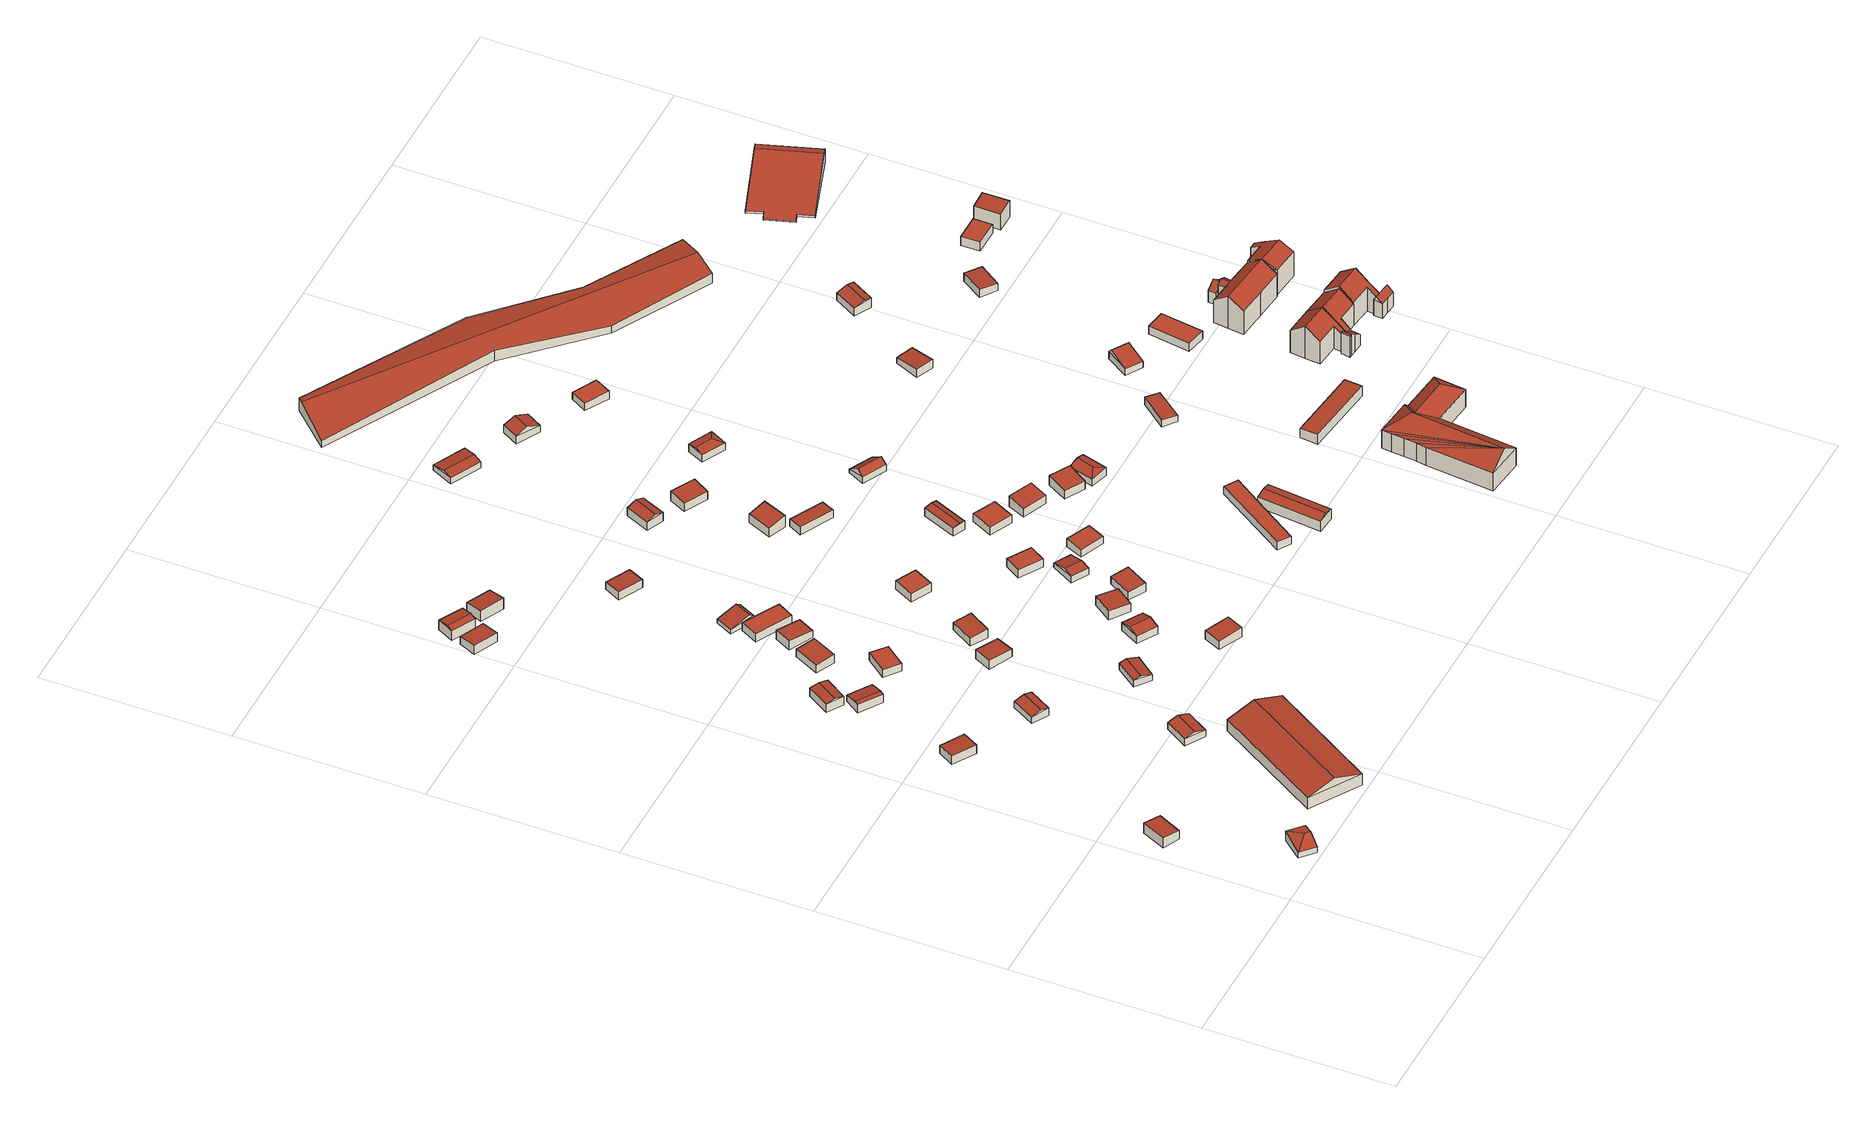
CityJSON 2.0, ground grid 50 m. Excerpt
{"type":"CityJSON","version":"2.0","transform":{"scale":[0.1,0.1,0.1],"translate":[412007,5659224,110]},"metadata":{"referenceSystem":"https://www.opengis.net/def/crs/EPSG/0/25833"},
"CityObjects":{
"building1":{"type":"Building","attributes":{"Dachtyp_tdc":"tdcPolyFlatRoof","Gemeindeschluessel":14612000,"Dachneigung":7.23,"QualitaetDacherkennung":83,"Geometrietyp2DReferenz":"3000","measuredHeight":3.2,"function":"31001_9998","roofType":"2100"},"geometry":[{"type":"Solid","lod":"2","boundaries":[[[[0,1,2,3]],[[1,4,5,2]],[[4,6,7,5]],[[6,0,3,7]],[[6,4,1,0]],[[3,2,5,7]]]],"semantics":{"surfaces":[{"type":"WallSurface"},{"type":"RoofSurface"},{"type":"GroundSurface"}],"values":[[0,0,0,0,1,2]]}}]},
"building2":{"type":"Building","attributes":{"Dachtyp_tdc":"tdcHipAndGableRoof","Gemeindeschluessel":14612000,"Dachneigung":25.15,"QualitaetDacherkennung":28,"Geometrietyp2DReferenz":"3000","measuredHeight":3.49,"function":"31001_9998","roofType":"5000"},"geometry":[{"type":"Solid","lod":"2","boundaries":[[[[8,9,10]],[[11,12,13]],[[9,11,13,10]],[[12,8,10,13]],[[14,15,16,17]],[[11,9,15,14]],[[9,8,16,15]],[[8,12,17,16]],[[12,11,14,17]]]],"semantics":{"surfaces":[{"type":"RoofSurface"},{"type":"WallSurface"},{"type":"GroundSurface"}],"values":[[0,1,0,0,2,1,1,1,1]]}}]},
"building3":{"type":"Building","attributes":{"Dachtyp_tdc":"tdcPolyFlatRoof","Gemeindeschluessel":14612000,"Dachneigung":3.93,"QualitaetDacherkennung":82,"Geometrietyp2DReferenz":"3000","measuredHeight":2.64,"function":"31001_9998","roofType":"2100"},"geometry":[{"type":"Solid","lod":"2","boundaries":[[[[18,19,20,21]],[[19,22,23,20]],[[22,24,25,23]],[[24,18,21,25]],[[24,22,19,18]],[[21,20,23,25]]]],"semantics":{"surfaces":[{"type":"WallSurface"},{"type":"RoofSurface"},{"type":"GroundSurface"}],"values":[[0,0,0,0,1,2]]}}]},
"building4":{"type":"Building","attributes":{"Dachtyp_tdc":"tdcGableRoof","Gemeindeschluessel":14612000,"Dachneigung":17.9,"QualitaetDacherkennung":93,"Geometrietyp2DReferenz":"3000","measuredHeight":6,"function":"31001_9998","roofType":"3100"},"geometry":[{"type":"Solid","lod":"2","boundaries":[[[[26,27,28,29]],[[27,30,31,28]],[[30,32,33,31]],[[32,26,29,33]],[[30,27,34]],[[26,32,35]],[[27,26,35,34]],[[32,30,34,35]],[[29,28,31,33]]]],"semantics":{"surfaces":[{"type":"WallSurface"},{"type":"RoofSurface"},{"type":"GroundSurface"}],"values":[[0,0,0,0,0,0,1,1,2]]}}]},
"building5":{"type":"Building","attributes":{"Dachtyp_tdc":"tdcGableRoof","Gemeindeschluessel":14612000,"Dachneigung":11.96,"QualitaetDacherkennung":76,"Geometrietyp2DReferenz":"3000","measuredHeight":3.13,"function":"31001_9998","roofType":"3100"},"geometry":[{"type":"Solid","lod":"2","boundaries":[[[[36,37,38,39]],[[37,40,41,38]],[[40,42,43,41]],[[42,36,39,43]],[[40,37,44]],[[36,42,45]],[[37,36,45,44]],[[42,40,44,45]],[[39,38,41,43]]]],"semantics":{"surfaces":[{"type":"WallSurface"},{"type":"RoofSurface"},{"type":"GroundSurface"}],"values":[[0,0,0,0,0,0,1,1,2]]}}]},
"building6":{"type":"Building","attributes":{"Dachtyp_tdc":"tdcGableRoof","Gemeindeschluessel":14612000,"Dachneigung":16.18,"QualitaetDacherkennung":82,"Geometrietyp2DReferenz":"3000","measuredHeight":2.92,"function":"31001_9998","roofType":"3100"},"geometry":[{"type":"Solid","lod":"2","boundaries":[[[[46,47,48,49]],[[47,50,51,48]],[[50,52,53,51]],[[52,46,49,53]],[[50,47,54]],[[46,52,55]],[[47,46,55,54]],[[52,50,54,55]],[[49,48,51,53]]]],"semantics":{"surfaces":[{"type":"WallSurface"},{"type":"RoofSurface"},{"type":"GroundSurface"}],"values":[[0,0,0,0,0,0,1,1,2]]}}]},
"building7":{"type":"Building","attributes":{"Dachtyp_tdc":"tdcGableRoof","Gemeindeschluessel":14612000,"Dachneigung":13.73,"QualitaetDacherkennung":76,"Geometrietyp2DReferenz":"3000","measuredHeight":2.86,"function":"31001_9998","roofType":"3100"},"geometry":[{"type":"Solid","lod":"2","boundaries":[[[[56,57,58,59]],[[57,60,61,58]],[[60,62,63,61]],[[62,56,59,63]],[[60,57,64]],[[56,62,65]],[[57,56,65,64]],[[62,60,64,65]],[[59,58,61,63]]]],"semantics":{"surfaces":[{"type":"WallSurface"},{"type":"RoofSurface"},{"type":"GroundSurface"}],"values":[[0,0,0,0,0,0,1,1,2]]}}]},
"building8":{"type":"Building","attributes":{"Dachtyp_tdc":"tdcGableRoof","Gemeindeschluessel":14612000,"Dachneigung":17.54,"QualitaetDacherkennung":89,"Geometrietyp2DReferenz":"3000","measuredHeight":2.84,"function":"31001_9998","roofType":"3100"},"geometry":[{"type":"Solid","lod":"2","boundaries":[[[[66,67,68,69]],[[67,70,71,68]],[[70,72,73,71]],[[72,66,69,73]],[[70,67,74]],[[66,72,75]],[[67,66,75,74]],[[72,70,74,75]],[[69,68,71,73]]]],"semantics":{"surfaces":[{"type":"WallSurface"},{"type":"RoofSurface"},{"type":"GroundSurface"}],"values":[[0,0,0,0,0,0,1,1,2]]}}]},
"building9":{"type":"Building","attributes":{"Dachtyp_tdc":"tdcPolyFlatRoof","Gemeindeschluessel":14612000,"Dachneigung":5.43,"QualitaetDacherkennung":85,"Geometrietyp2DReferenz":"3000","measuredHeight":2.8,"function":"31001_9998","roofType":"2100"},"geometry":[{"type":"Solid","lod":"2","boundaries":[[[[76,77,78,79]],[[77,80,81,78]],[[80,82,83,81]],[[82,76,79,83]],[[82,80,77,76]],[[79,78,81,83]]]],"semantics":{"surfaces":[{"type":"WallSurface"},{"type":"RoofSurface"},{"type":"GroundSurface"}],"values":[[0,0,0,0,1,2]]}}]},
"building10":{"type":"Building","attributes":{"Dachtyp_tdc":"tdcGableRoof","Gemeindeschluessel":14612000,"Dachneigung":10.77,"QualitaetDacherkennung":75,"Geometrietyp2DReferenz":"3000","measuredHeight":3.55,"function":"31001_9998","roofType":"3100"},"geometry":[{"type":"Solid","lod":"2","boundaries":[[[[84,85,86,87]],[[85,88,89,86]],[[88,90,91,89]],[[90,84,87,91]],[[88,85,92]],[[84,90,93]],[[85,84,93,92]],[[90,88,92,93]],[[87,86,89,91]]]],"semantics":{"surfaces":[{"type":"WallSurface"},{"type":"RoofSurface"},{"type":"GroundSurface"}],"values":[[0,0,0,0,0,0,1,1,2]]}}]},
"building11":{"type":"Building","attributes":{"Dachtyp_tdc":"tdcPolyFlatRoof","Gemeindeschluessel":14612000,"Dachneigung":3.33,"QualitaetDacherkennung":82,"Geometrietyp2DReferenz":"3000","measuredHeight":2.67,"function":"31001_9998","roofType":"2100"},"geometry":[{"type":"Solid","lod":"2","boundaries":[[[[94,95,96,97]],[[95,98,99,96]],[[98,100,101,99]],[[100,94,97,101]],[[100,98,95,94]],[[97,96,99,101]]]],"semantics":{"surfaces":[{"type":"WallSurface"},{"type":"RoofSurface"},{"type":"GroundSurface"}],"values":[[0,0,0,0,1,2]]}}]},
"building12":{"type":"Building","attributes":{"Dachtyp_tdc":"tdcPolyFlatRoof","Gemeindeschluessel":14612000,"Dachneigung":0,"QualitaetDacherkennung":79,"Geometrietyp2DReferenz":"3000","measuredHeight":2.33,"function":"31001_9998","roofType":"1000"},"geometry":[{"type":"Solid","lod":"2","boundaries":[[[[102,103,104,105]],[[103,106,107,104]],[[106,108,109,107]],[[108,102,105,109]],[[108,106,103,102]],[[105,104,107,109]]]],"semantics":{"surfaces":[{"type":"WallSurface"},{"type":"RoofSurface"},{"type":"GroundSurface"}],"values":[[0,0,0,0,1,2]]}}]},
"building13":{"type":"Building","attributes":{"Dachtyp_tdc":"tdcGableRoof","Gemeindeschluessel":14612000,"Dachneigung":15.43,"QualitaetDacherkennung":74,"Geometrietyp2DReferenz":"3000","measuredHeight":2.57,"function":"31001_9998","roofType":"3100"},"geometry":[{"type":"Solid","lod":"2","boundaries":[[[[110,111,112,113]],[[111,114,115,112]],[[114,116,117,115]],[[116,110,113,117]],[[114,111,118]],[[110,116,119]],[[111,110,119,118]],[[116,114,118,119]],[[113,112,115,117]]]],"semantics":{"surfaces":[{"type":"WallSurface"},{"type":"RoofSurface"},{"type":"GroundSurface"}],"values":[[0,0,0,0,0,0,1,1,2]]}}]},
"building14":{"type":"Building","attributes":{"Dachtyp_tdc":"tdcPolyFlatRoof","Gemeindeschluessel":14612000,"Dachneigung":4.55,"QualitaetDacherkennung":78,"Geometrietyp2DReferenz":"3000","measuredHeight":2.78,"function":"31001_9998","roofType":"2100"},"geometry":[{"type":"Solid","lod":"2","boundaries":[[[[120,121,122,123]],[[121,124,125,122]],[[124,126,127,125]],[[126,120,123,127]],[[126,124,121,120]],[[123,122,125,127]]]],"semantics":{"surfaces":[{"type":"WallSurface"},{"type":"RoofSurface"},{"type":"GroundSurface"}],"values":[[0,0,0,0,1,2]]}}]},
"building15":{"type":"Building","attributes":{"Dachtyp_tdc":"tdcPolyFlatRoof","Gemeindeschluessel":14612000,"Dachneigung":3.63,"QualitaetDacherkennung":84,"Geometrietyp2DReferenz":"3000","measuredHeight":2.68,"function":"31001_9998","roofType":"2100"},"geometry":[{"type":"Solid","lod":"2","boundaries":[[[[128,129,130,131]],[[129,132,133,130]],[[132,134,135,133]],[[134,128,131,135]],[[134,132,129,128]],[[131,130,133,135]]]],"semantics":{"surfaces":[{"type":"WallSurface"},{"type":"RoofSurface"},{"type":"GroundSurface"}],"values":[[0,0,0,0,1,2]]}}]},
"building16":{"type":"Building","attributes":{"Dachtyp_tdc":"tdcPolyFlatRoof","Gemeindeschluessel":14612000,"Dachneigung":9.7,"QualitaetDacherkennung":61,"Geometrietyp2DReferenz":"3000","measuredHeight":3.42,"function":"31001_9998","roofType":"2100"},"geometry":[{"type":"Solid","lod":"2","boundaries":[[[[136,137,138,139]],[[137,140,141,138]],[[140,142,143,141]],[[142,136,139,143]],[[142,140,137,136]],[[139,138,141,143]]]],"semantics":{"surfaces":[{"type":"WallSurface"},{"type":"RoofSurface"},{"type":"GroundSurface"}],"values":[[0,0,0,0,1,2]]}}]},
"building17":{"type":"Building","attributes":{"Dachtyp_tdc":"tdcPolyFlatRoof","Gemeindeschluessel":14612000,"Dachneigung":0,"QualitaetDacherkennung":47,"Geometrietyp2DReferenz":"3000","measuredHeight":2.5,"function":"31001_9998","roofType":"1000"},"geometry":[{"type":"Solid","lod":"2","boundaries":[[[[144,145,146,147]],[[145,148,149,146]],[[148,150,151,149]],[[150,144,147,151]],[[150,148,145,144]],[[147,146,149,151]]]],"semantics":{"surfaces":[{"type":"WallSurface"},{"type":"RoofSurface"},{"type":"GroundSurface"}],"values":[[0,0,0,0,1,2]]}}]},
"building18":{"type":"Building","attributes":{"Dachtyp_tdc":"tdcGableRoof","Gemeindeschluessel":14612000,"Dachneigung":13.18,"QualitaetDacherkennung":60,"Geometrietyp2DReferenz":"3000","measuredHeight":2.58,"function":"31001_9998","roofType":"3100"},"geometry":[{"type":"Solid","lod":"2","boundaries":[[[[152,153,154,155]],[[153,156,157,154]],[[156,158,159,157]],[[158,152,155,159]],[[156,153,160]],[[152,158,161]],[[153,152,161,160]],[[158,156,160,161]],[[155,154,157,159]]]],"semantics":{"surfaces":[{"type":"WallSurface"},{"type":"RoofSurface"},{"type":"GroundSurface"}],"values":[[0,0,0,0,0,0,1,1,2]]}}]},
"building19":{"type":"Building","attributes":{"Dachtyp_tdc":"tdcPolyFlatRoof","Gemeindeschluessel":14612000,"Dachneigung":5.09,"QualitaetDacherkennung":68,"Geometrietyp2DReferenz":"3000","measuredHeight":2.72,"function":"31001_9998","roofType":"2100"},"geometry":[{"type":"Solid","lod":"2","boundaries":[[[[162,163,164,165]],[[163,166,167,164]],[[166,168,169,167]],[[168,162,165,169]],[[168,166,163,162]],[[165,164,167,169]]]],"semantics":{"surfaces":[{"type":"WallSurface"},{"type":"RoofSurface"},{"type":"GroundSurface"}],"values":[[0,0,0,0,1,2]]}}]},
"building20":{"type":"Building","attributes":{"Dachtyp_tdc":"tdcPolyFlatRoof","Gemeindeschluessel":14612000,"Dachneigung":3.92,"QualitaetDacherkennung":76,"Geometrietyp2DReferenz":"3000","measuredHeight":2.45,"function":"31001_9998","roofType":"2100"},"geometry":[{"type":"Solid","lod":"2","boundaries":[[[[170,171,172,173]],[[171,174,175,172]],[[174,176,177,175]],[[176,170,173,177]],[[176,174,171,170]],[[173,172,175,177]]]],"semantics":{"surfaces":[{"type":"WallSurface"},{"type":"RoofSurface"},{"type":"GroundSurface"}],"values":[[0,0,0,0,1,2]]}}]},
"building21":{"type":"Building","attributes":{"Dachtyp_tdc":"tdcGableRoof","Gemeindeschluessel":14612000,"Dachneigung":16.23,"QualitaetDacherkennung":89,"Geometrietyp2DReferenz":"3000","measuredHeight":3.23,"function":"31001_9998","roofType":"3100"},"geometry":[{"type":"Solid","lod":"2","boundaries":[[[[178,179,180,181]],[[179,182,183,180]],[[182,184,185,183]],[[184,178,181,185]],[[182,179,186]],[[178,184,187]],[[179,178,187,186]],[[184,182,186,187]],[[181,180,183,185]]]],"semantics":{"surfaces":[{"type":"WallSurface"},{"type":"RoofSurface"},{"type":"GroundSurface"}],"values":[[0,0,0,0,0,0,1,1,2]]}}]},
"building22":{"type":"Building","attributes":{"Dachtyp_tdc":"tdcPolyFlatRoof","Gemeindeschluessel":14612000,"Dachneigung":3.4,"QualitaetDacherkennung":59,"Geometrietyp2DReferenz":"3000","measuredHeight":3.06,"function":"31001_9998","roofType":"2100"},"geometry":[{"type":"Solid","lod":"2","boundaries":[[[[188,189,190,191]],[[189,192,193,190]],[[192,194,195,193]],[[194,188,191,195]],[[194,192,189,188]],[[191,190,193,195]]]],"semantics":{"surfaces":[{"type":"WallSurface"},{"type":"RoofSurface"},{"type":"GroundSurface"}],"values":[[0,0,0,0,1,2]]}}]},
"building23":{"type":"Building","attributes":{"Dachtyp_tdc":"tdcPolyFlatRoof","Gemeindeschluessel":14612000,"Dachneigung":0,"QualitaetDacherkennung":79,"Geometrietyp2DReferenz":"3000","measuredHeight":2.59,"function":"31001_9998","roofType":"1000"},"geometry":[{"type":"Solid","lod":"2","boundaries":[[[[196,197,198,199]],[[197,200,201,198]],[[200,202,203,201]],[[202,196,199,203]],[[202,200,197,196]],[[199,198,201,203]]]],"semantics":{"surfaces":[{"type":"WallSurface"},{"type":"RoofSurface"},{"type":"GroundSurface"}],"values":[[0,0,0,0,1,2]]}}]},
"building24":{"type":"Building","attributes":{"Dachtyp_tdc":"tdcPolyFlatRoof","Gemeindeschluessel":14612000,"Dachneigung":3.17,"QualitaetDacherkennung":82,"Geometrietyp2DReferenz":"3000","measuredHeight":2.76,"function":"31001_9998","roofType":"2100"},"geometry":[{"type":"Solid","lod":"2","boundaries":[[[[204,205,206,207]],[[205,208,209,206]],[[208,210,211,209]],[[210,204,207,211]],[[210,208,205,204]],[[207,206,209,211]]]],"semantics":{"surfaces":[{"type":"WallSurface"},{"type":"RoofSurface"},{"type":"GroundSurface"}],"values":[[0,0,0,0,1,2]]}}]},
"building25":{"type":"Building","attributes":{"Dachtyp_tdc":"tdcPolyFlatRoof","Gemeindeschluessel":14612000,"Dachneigung":3.54,"QualitaetDacherkennung":63,"Geometrietyp2DReferenz":"3000","measuredHeight":2.62,"function":"31001_9998","roofType":"2100"},"geometry":[{"type":"Solid","lod":"2","boundaries":[[[[212,213,214,215]],[[213,216,217,214]],[[216,218,219,217]],[[218,212,215,219]],[[218,216,213,212]],[[215,214,217,219]]]],"semantics":{"surfaces":[{"type":"WallSurface"},{"type":"RoofSurface"},{"type":"GroundSurface"}],"values":[[0,0,0,0,1,2]]}}]},
"building26":{"type":"Building","attributes":{"Dachtyp_tdc":"tdcPolyFlatRoof","Gemeindeschluessel":14612000,"Dachneigung":0,"QualitaetDacherkennung":80,"Geometrietyp2DReferenz":"3000","measuredHeight":2.45,"function":"31001_9998","roofType":"1000"},"geometry":[{"type":"Solid","lod":"2","boundaries":[[[[220,221,222,223]],[[221,224,225,222]],[[224,226,227,225]],[[226,220,223,227]],[[226,224,221,220]],[[223,222,225,227]]]],"semantics":{"surfaces":[{"type":"WallSurface"},{"type":"RoofSurface"},{"type":"GroundSurface"}],"values":[[0,0,0,0,1,2]]}}]},
"building27":{"type":"Building","attributes":{"Dachtyp_tdc":"tdcGableRoof","Gemeindeschluessel":14612000,"Dachneigung":16.02,"QualitaetDacherkennung":78,"Geometrietyp2DReferenz":"3000","measuredHeight":2.54,"function":"31001_9998","roofType":"3100"},"geometry":[{"type":"Solid","lod":"2","boundaries":[[[[228,229,230,231]],[[229,232,233,230]],[[232,234,235,233]],[[234,228,231,235]],[[232,229,236]],[[228,234,237]],[[229,228,237,236]],[[234,232,236,237]],[[231,230,233,235]]]],"semantics":{"surfaces":[{"type":"WallSurface"},{"type":"RoofSurface"},{"type":"GroundSurface"}],"values":[[0,0,0,0,0,0,1,1,2]]}}]},
"building28":{"type":"Building","attributes":{"Dachtyp_tdc":"tdcGableRoof","Gemeindeschluessel":14612000,"Dachneigung":21.07,"QualitaetDacherkennung":88,"Geometrietyp2DReferenz":"3000","measuredHeight":3.56,"function":"31001_9998","roofType":"3100"},"geometry":[{"type":"Solid","lod":"2","boundaries":[[[[238,239,240,241]],[[239,242,243,240]],[[242,244,245,243]],[[244,238,241,245]],[[242,239,246]],[[238,244,247]],[[239,238,247,246]],[[244,242,246,247]],[[241,240,243,245]]]],"semantics":{"surfaces":[{"type":"WallSurface"},{"type":"RoofSurface"},{"type":"GroundSurface"}],"values":[[0,0,0,0,0,0,1,1,2]]}}]},
"building29":{"type":"Building","attributes":{"Dachtyp_tdc":"tdcPolyFlatRoof","Gemeindeschluessel":14612000,"Dachneigung":11.82,"QualitaetDacherkennung":79,"Geometrietyp2DReferenz":"3000","measuredHeight":3.62,"function":"31001_9998","roofType":"2100"},"geometry":[{"type":"Solid","lod":"2","boundaries":[[[[248,249,250,251]],[[249,252,253,250]],[[252,254,255,253]],[[254,248,251,255]],[[254,252,249,248]],[[251,250,253,255]]]],"semantics":{"surfaces":[{"type":"WallSurface"},{"type":"RoofSurface"},{"type":"GroundSurface"}],"values":[[0,0,0,0,1,2]]}}]},
"building30":{"type":"Building","attributes":{"Dachtyp_tdc":"tdcPolyFlatRoof","Gemeindeschluessel":14612000,"Dachneigung":3,"QualitaetDacherkennung":80,"Geometrietyp2DReferenz":"3000","measuredHeight":2.44,"function":"31001_9998","roofType":"2100"},"geometry":[{"type":"Solid","lod":"2","boundaries":[[[[256,257,258,259]],[[257,260,261,258]],[[260,262,263,261]],[[262,256,259,263]],[[262,260,257,256]],[[259,258,261,263]]]],"semantics":{"surfaces":[{"type":"WallSurface"},{"type":"RoofSurface"},{"type":"GroundSurface"}],"values":[[0,0,0,0,1,2]]}}]},
"building31":{"type":"Building","attributes":{"Dachtyp_tdc":"tdcPolyFlatRoof","Gemeindeschluessel":14612000,"Dachneigung":3.14,"QualitaetDacherkennung":70,"Geometrietyp2DReferenz":"3000","measuredHeight":2.43,"function":"31001_9998","roofType":"2100"},"geometry":[{"type":"Solid","lod":"2","boundaries":[[[[264,265,266,267]],[[265,268,269,266]],[[268,270,271,269]],[[270,264,267,271]],[[270,268,265,264]],[[267,266,269,271]]]],"semantics":{"surfaces":[{"type":"WallSurface"},{"type":"RoofSurface"},{"type":"GroundSurface"}],"values":[[0,0,0,0,1,2]]}}]},
"building32":{"type":"Building","attributes":{"Dachtyp_tdc":"tdcPolyFlatRoof","Gemeindeschluessel":14612000,"Dachneigung":4.98,"QualitaetDacherkennung":88,"Geometrietyp2DReferenz":"3000","measuredHeight":2.9,"function":"31001_9998","roofType":"2100"},"geometry":[{"type":"Solid","lod":"2","boundaries":[[[[272,273,274,275]],[[273,276,277,274]],[[276,278,279,277]],[[278,272,275,279]],[[278,276,273,272]],[[275,274,277,279]]]],"semantics":{"surfaces":[{"type":"WallSurface"},{"type":"RoofSurface"},{"type":"GroundSurface"}],"values":[[0,0,0,0,1,2]]}}]},
"building33":{"type":"Building","attributes":{"Dachtyp_tdc":"tdcGableRoof","Gemeindeschluessel":14612000,"Dachneigung":13.84,"QualitaetDacherkennung":81,"Geometrietyp2DReferenz":"3000","measuredHeight":2.9,"function":"31001_9998","roofType":"3100"},"geometry":[{"type":"Solid","lod":"2","boundaries":[[[[280,281,282,283]],[[281,284,285,282]],[[284,286,287,285]],[[286,280,283,287]],[[284,281,288]],[[280,286,289]],[[281,280,289,288]],[[286,284,288,289]],[[283,282,285,287]]]],"semantics":{"surfaces":[{"type":"WallSurface"},{"type":"RoofSurface"},{"type":"GroundSurface"}],"values":[[0,0,0,0,0,0,1,1,2]]}}]},
"building34":{"type":"Building","attributes":{"Dachtyp_tdc":"tdcPolyFlatRoof","Gemeindeschluessel":14612000,"Dachneigung":0,"QualitaetDacherkennung":81,"Geometrietyp2DReferenz":"3000","measuredHeight":2.48,"function":"31001_9998","roofType":"1000"},"geometry":[{"type":"Solid","lod":"2","boundaries":[[[[290,291,292,293]],[[291,294,295,292]],[[294,296,297,295]],[[296,290,293,297]],[[296,294,291,290]],[[293,292,295,297]]]],"semantics":{"surfaces":[{"type":"WallSurface"},{"type":"RoofSurface"},{"type":"GroundSurface"}],"values":[[0,0,0,0,1,2]]}}]},
"building35":{"type":"Building","attributes":{"Dachtyp_tdc":"tdcGableRoof","Gemeindeschluessel":14612000,"Dachneigung":10.06,"QualitaetDacherkennung":71,"Geometrietyp2DReferenz":"3000","measuredHeight":2.39,"function":"31001_9998","roofType":"3100"},"geometry":[{"type":"Solid","lod":"2","boundaries":[[[[298,299,300,301]],[[299,302,303,300]],[[302,304,305,303]],[[304,298,301,305]],[[302,299,306]],[[298,304,307]],[[299,298,307,306]],[[304,302,306,307]],[[301,300,303,305]]]],"semantics":{"surfaces":[{"type":"WallSurface"},{"type":"RoofSurface"},{"type":"GroundSurface"}],"values":[[0,0,0,0,0,0,1,1,2]]}}]},
"building36":{"type":"Building","attributes":{"Dachtyp_tdc":"tdcPolyFlatRoof","Gemeindeschluessel":14612000,"Dachneigung":7.27,"QualitaetDacherkennung":70,"Geometrietyp2DReferenz":"3000","measuredHeight":3.11,"function":"31001_9998","roofType":"2100"},"geometry":[{"type":"Solid","lod":"2","boundaries":[[[[308,309,310,311]],[[308,312,313,309]],[[310,314,315,311]],[[309,313,314,310]],[[313,312,315,314]],[[312,308,311,315]]]],"semantics":{"surfaces":[{"type":"WallSurface"},{"type":"RoofSurface"},{"type":"GroundSurface"}],"values":[[0,1,2,0,0,0]]}}]},
"building37":{"type":"Building","attributes":{"Dachtyp_tdc":"tdcPolyFlatRoof","Gemeindeschluessel":14612000,"Dachneigung":0,"QualitaetDacherkennung":43,"Geometrietyp2DReferenz":"3000","measuredHeight":2.48,"function":"31001_9998","roofType":"1000"},"geometry":[{"type":"Solid","lod":"2","boundaries":[[[[316,317,318,319]],[[317,320,321,318]],[[320,322,323,321]],[[322,324,325,323]],[[324,316,319,325]],[[324,322,320,317,316]],[[319,318,321,323,325]]]],"semantics":{"surfaces":[{"type":"WallSurface"},{"type":"RoofSurface"},{"type":"GroundSurface"}],"values":[[0,0,0,0,0,1,2]]}}]},
"building38":{"type":"Building","attributes":{"Dachtyp_tdc":"tdcGableRoof","Gemeindeschluessel":14612000,"Dachneigung":12.03,"QualitaetDacherkennung":38,"Geometrietyp2DReferenz":"3000","measuredHeight":3.63,"function":"31001_2463","roofType":"3100"},"geometry":[{"type":"Solid","lod":"2","boundaries":[[[[326,327,328,329]],[[327,330,331,328]],[[330,332,333,331]],[[332,326,329,333]],[[330,327,334]],[[326,332,335]],[[327,326,335,334]],[[332,330,334,335]],[[329,328,331,333]]]],"semantics":{"surfaces":[{"type":"WallSurface"},{"type":"RoofSurface"},{"type":"GroundSurface"}],"values":[[0,0,0,0,0,0,1,1,2]]}}]},
"building39":{"type":"Building","attributes":{"Dachtyp_tdc":"tdcGableRoof","Gemeindeschluessel":14612000,"Dachneigung":35.56,"QualitaetDacherkennung":67,"Geometrietyp2DReferenz":"3000","measuredHeight":3.3,"function":"31001_9998","roofType":"3100"},"geometry":[{"type":"Solid","lod":"2","boundaries":[[[[336,337,338,339]],[[337,340,341,338]],[[340,342,343,341]],[[342,336,339,343]],[[340,337,344]],[[336,342,345]],[[337,336,345,344]],[[342,340,344,345]],[[339,338,341,343]]]],"semantics":{"surfaces":[{"type":"WallSurface"},{"type":"RoofSurface"},{"type":"GroundSurface"}],"values":[[0,0,0,0,0,0,1,1,2]]}}]},
"building40":{"type":"Building","attributes":{"Dachtyp_tdc":"tdcPolyFlatRoof","Gemeindeschluessel":14612000,"Dachneigung":5.64,"QualitaetDacherkennung":66,"Geometrietyp2DReferenz":"3000","measuredHeight":3.11,"function":"31001_9998","roofType":"2100"},"geometry":[{"type":"Solid","lod":"2","boundaries":[[[[346,347,348,349]],[[347,350,351,348]],[[350,352,353,351]],[[352,346,349,353]],[[352,350,347,346]],[[349,348,351,353]]]],"semantics":{"surfaces":[{"type":"WallSurface"},{"type":"RoofSurface"},{"type":"GroundSurface"}],"values":[[0,0,0,0,1,2]]}}]},
"building41":{"type":"Building","attributes":{"Dachtyp_tdc":"tdcHipAndGableRoof","Gemeindeschluessel":14612000,"Dachneigung":14.03,"QualitaetDacherkennung":69,"Geometrietyp2DReferenz":"3000","measuredHeight":2.83,"function":"31001_9998","roofType":"5000"},"geometry":[{"type":"Solid","lod":"2","boundaries":[[[[354,355,356,357]],[[355,358,359,356]],[[358,360,361,359]],[[355,354,362]],[[360,358,363]],[[354,360,363,362]],[[358,355,362,363]],[[361,357,356,359]],[[360,354,357,361]]]],"semantics":{"surfaces":[{"type":"WallSurface"},{"type":"RoofSurface"},{"type":"GroundSurface"}],"values":[[0,0,0,1,0,1,1,2,0]]}}]},
"building42":{"type":"Building","attributes":{"Dachtyp_tdc":"tdcGableRoof","Gemeindeschluessel":14612000,"Dachneigung":22.29,"QualitaetDacherkennung":80,"Geometrietyp2DReferenz":"3000","measuredHeight":3.62,"function":"31001_9998","roofType":"3100"},"geometry":[{"type":"Solid","lod":"2","boundaries":[[[[364,365,366,367]],[[365,368,369,366]],[[368,370,371,369]],[[370,364,367,371]],[[368,365,372]],[[364,370,373]],[[365,364,373,372]],[[370,368,372,373]],[[367,366,369,371]]]],"semantics":{"surfaces":[{"type":"WallSurface"},{"type":"RoofSurface"},{"type":"GroundSurface"}],"values":[[0,0,0,0,0,0,1,1,2]]}}]},
"building43":{"type":"Building","attributes":{"Dachtyp_tdc":"tdcHipAndGableRoof","Gemeindeschluessel":14612000,"Dachneigung":20.02,"QualitaetDacherkennung":69,"Geometrietyp2DReferenz":"3000","measuredHeight":3.09,"function":"31001_9998","roofType":"5000"},"geometry":[{"type":"Solid","lod":"2","boundaries":[[[[374,375,376,377]],[[375,378,379,376]],[[378,380,381,379]],[[380,374,377,381]],[[378,375,382]],[[374,380,383]],[[375,374,383,382]],[[380,378,382,383]],[[377,376,379,381]]]],"semantics":{"surfaces":[{"type":"WallSurface"},{"type":"RoofSurface"},{"type":"GroundSurface"}],"values":[[0,0,0,0,1,0,1,1,2]]}}]},
"building44":{"type":"Building","attributes":{"Dachtyp_tdc":"tdcPolyFlatRoof","Gemeindeschluessel":14612000,"Dachneigung":2.71,"QualitaetDacherkennung":57,"Geometrietyp2DReferenz":"3000","measuredHeight":2.44,"function":"31001_9998","roofType":"2100"},"geometry":[{"type":"Solid","lod":"2","boundaries":[[[[384,385,386,387]],[[385,388,389,386]],[[388,390,391,389]],[[390,384,387,391]],[[390,388,385,384]],[[387,386,389,391]]]],"semantics":{"surfaces":[{"type":"WallSurface"},{"type":"RoofSurface"},{"type":"GroundSurface"}],"values":[[0,0,0,0,1,2]]}}]},
"building45":{"type":"Building","attributes":{"Dachtyp_tdc":"tdcFreeFormRoof","Gemeindeschluessel":14612000,"Dachneigung":36.13,"QualitaetDacherkennung":79,"Geometrietyp2DReferenz":"3000","measuredHeight":9.38,"function":"31001_9998","roofType":"5000"},"geometry":[{"type":"Solid","lod":"2","boundaries":[[[[392,393,394,395]],[[393,396,397,394]],[[396,398,399,397]],[[398,400,401,399]],[[400,402,403,401]],[[404,405,398]],[[404,398,396]],[[404,396,393]],[[404,393,392]],[[404,392,406]],[[406,407,404]],[[404,408,409,410,405]],[[411,412,413,414,410,409,415]],[[411,415,416]],[[417,412,411,416,418]],[[417,418,419]],[[413,412,417,419,402]],[[414,413,402,400]],[[405,410,414,400,398]],[[408,404,407]],[[403,420,421,422,423,424,425,426,427,395,394,397,399,401]],[[402,419,420,403]],[[419,418,421,420]],[[418,416,422,421]],[[416,415,423,422]],[[415,409,424,423]],[[409,408,425,424]],[[408,407,426,425]],[[407,406,427,426]],[[406,392,395,427]]]],"semantics":{"surfaces":[{"type":"WallSurface"},{"type":"RoofSurface"},{"type":"GroundSurface"}],"values":[[0,0,0,0,0,1,1,1,1,1,1,1,1,1,1,1,1,1,1,0,2,0,0,0,0,0,0,0,0,0]]}}]},
"building46":{"type":"Building","attributes":{"Dachtyp_tdc":"tdcPolyFlatRoof","Gemeindeschluessel":14612000,"Dachneigung":5.61,"QualitaetDacherkennung":71,"Geometrietyp2DReferenz":"3000","measuredHeight":2.31,"function":"31001_9998","roofType":"2100"},"geometry":[{"type":"Solid","lod":"2","boundaries":[[[[428,429,430,431]],[[429,432,433,430]],[[432,434,435,433]],[[434,428,431,435]],[[434,432,429,428]],[[431,430,433,435]]]],"semantics":{"surfaces":[{"type":"WallSurface"},{"type":"RoofSurface"},{"type":"GroundSurface"}],"values":[[0,0,0,0,1,2]]}}]},
"building47":{"type":"Building","attributes":{"Dachtyp_tdc":"tdcFreeFormRoof","Gemeindeschluessel":14612000,"Dachneigung":10.67,"QualitaetDacherkennung":17,"Geometrietyp2DReferenz":"3000","measuredHeight":4.29,"function":"31001_9998","roofType":"5000"},"geometry":[{"type":"Solid","lod":"2","boundaries":[[[[436,437,438,439]],[[437,440,441,438]],[[440,442,443,441]],[[442,444,445,443]],[[444,446,447,445]],[[446,448,449,447]],[[448,450,451,449]],[[450,436,439,451]],[[442,440,452,453,446,444]],[[436,450,448,453,452,437]],[[440,437,452]],[[448,446,453]],[[439,438,441,443,445,447,449,451]]]],"semantics":{"surfaces":[{"type":"WallSurface"},{"type":"RoofSurface"},{"type":"GroundSurface"}],"values":[[0,0,0,0,0,0,0,0,1,1,0,0,2]]}}]},
"building48":{"type":"Building","attributes":{"Dachtyp_tdc":"tdcPolyFlatRoof","Gemeindeschluessel":14612000,"Dachneigung":3.8,"QualitaetDacherkennung":74,"Geometrietyp2DReferenz":"3000","measuredHeight":3.2,"function":"31001_9998","roofType":"2100"},"geometry":[{"type":"Solid","lod":"2","boundaries":[[[[454,455,456,457]],[[455,458,459,456]],[[458,460,461,459]],[[460,454,457,461]],[[460,458,455,454]],[[457,456,459,461]]]],"semantics":{"surfaces":[{"type":"WallSurface"},{"type":"RoofSurface"},{"type":"GroundSurface"}],"values":[[0,0,0,0,1,2]]}}]},
"building49":{"type":"Building","attributes":{"Dachtyp_tdc":"tdcPolyFlatRoof","Gemeindeschluessel":14612000,"Dachneigung":5.43,"QualitaetDacherkennung":54,"Geometrietyp2DReferenz":"3000","measuredHeight":2.51,"function":"31001_9998","roofType":"2100"},"geometry":[{"type":"Solid","lod":"2","boundaries":[[[[462,463,464,465]],[[463,466,467,464]],[[466,468,469,467]],[[468,462,465,469]],[[468,466,463,462]],[[465,464,467,469]]]],"semantics":{"surfaces":[{"type":"WallSurface"},{"type":"RoofSurface"},{"type":"GroundSurface"}],"values":[[0,0,0,0,1,2]]}}]},
"building50":{"type":"Building","attributes":{"Dachtyp_tdc":"tdcGableRoof","Gemeindeschluessel":14612000,"Dachneigung":12.97,"QualitaetDacherkennung":16,"Geometrietyp2DReferenz":"3000","measuredHeight":3.38,"function":"31001_9998","roofType":"3100"},"geometry":[{"type":"Solid","lod":"2","boundaries":[[[[470,471,472,473]],[[471,474,475,472]],[[474,476,477,475]],[[476,470,473,477]],[[474,471,478]],[[470,476,479]],[[471,470,479,478]],[[476,474,478,479]],[[473,472,475,477]]]],"semantics":{"surfaces":[{"type":"WallSurface"},{"type":"RoofSurface"},{"type":"GroundSurface"}],"values":[[0,0,0,0,0,0,1,1,2]]}}]},
"building51":{"type":"Building","attributes":{"Dachtyp_tdc":"tdcGableRoof","Gemeindeschluessel":14612000,"Dachneigung":36.55,"QualitaetDacherkennung":58,"Geometrietyp2DReferenz":"3000","measuredHeight":9.94,"function":"31001_9998","roofType":"3100"},"geometry":[{"type":"Solid","lod":"2","boundaries":[[[[480,481,482,483]],[[481,484,485,482]],[[484,486,487,485]],[[486,488,489,487]],[[488,490,491,489]],[[490,492,493,491]],[[492,494,495,493]],[[494,496,497,495]],[[496,498,499,497]],[[498,480,483,499]],[[494,492,490,488]],[[488,486,484,481,480,498,496,494]],[[483,482,485,487,489,491,493,495,497,499]]]],"semantics":{"surfaces":[{"type":"WallSurface"},{"type":"RoofSurface"},{"type":"GroundSurface"}],"values":[[0,0,0,0,0,0,0,0,0,0,1,1,2]]}}]},
"building52":{"type":"Building","attributes":{"Dachtyp_tdc":"tdcPolyFlatRoof","Gemeindeschluessel":14612000,"Dachneigung":0,"QualitaetDacherkennung":75,"Geometrietyp2DReferenz":"3000","measuredHeight":2.43,"function":"31001_9998","roofType":"1000"},"geometry":[{"type":"Solid","lod":"2","boundaries":[[[[500,501,502,503]],[[501,504,505,502]],[[504,506,507,505]],[[506,500,503,507]],[[506,504,501,500]],[[503,502,505,507]]]],"semantics":{"surfaces":[{"type":"WallSurface"},{"type":"RoofSurface"},{"type":"GroundSurface"}],"values":[[0,0,0,0,1,2]]}}]},
"building53":{"type":"Building","attributes":{"Dachtyp_tdc":"tdcFreeFormRoof","Gemeindeschluessel":14612000,"Dachneigung":37.19,"QualitaetDacherkennung":26,"Geometrietyp2DReferenz":"3000","measuredHeight":6.69,"function":"31001_9998","roofType":"5000"},"geometry":[{"type":"Solid","lod":"2","boundaries":[[[[508,509,510,511]],[[509,512,482,510]],[[512,513,483,482]],[[513,514,499,483]],[[514,515,516,499]],[[515,517,518,516]],[[517,519,520,518]],[[519,521,522,520]],[[521,523,524,522]],[[523,525,526,524]],[[525,508,511,526]],[[521,519,517,515,514,513,512,527,528,525,523]],[[528,527,509,508]],[[508,525,528]],[[512,509,527]],[[511,510,482,483,499,516,518,520,522,524,526]]]],"semantics":{"surfaces":[{"type":"WallSurface"},{"type":"RoofSurface"},{"type":"GroundSurface"}],"values":[[0,0,0,0,0,0,0,0,0,0,0,1,1,0,0,2]]}}]},
"building54":{"type":"Building","attributes":{"Dachtyp_tdc":"tdcGableRoof","Gemeindeschluessel":14612000,"Dachneigung":18.9,"QualitaetDacherkennung":76,"Geometrietyp2DReferenz":"3000","measuredHeight":3.37,"function":"31001_9998","roofType":"3100"},"geometry":[{"type":"Solid","lod":"2","boundaries":[[[[529,530,531,532]],[[530,533,534,531]],[[533,535,536,534]],[[535,529,532,536]],[[533,530,537]],[[529,535,538]],[[530,529,538,537]],[[535,533,537,538]],[[532,531,534,536]]]],"semantics":{"surfaces":[{"type":"WallSurface"},{"type":"RoofSurface"},{"type":"GroundSurface"}],"values":[[0,0,0,0,0,0,1,1,2]]}}]},
"building55":{"type":"Building","attributes":{"Dachtyp_tdc":"tdcGableRoof","Gemeindeschluessel":14612000,"Dachneigung":38,"QualitaetDacherkennung":53,"Geometrietyp2DReferenz":"3000","measuredHeight":9.79,"function":"31001_9998","roofType":"3100"},"geometry":[{"type":"Solid","lod":"2","boundaries":[[[[539,540,541,542]],[[540,543,544,541]],[[543,496,545,544]],[[496,546,547,545]],[[546,492,548,547]],[[492,549,550,548]],[[549,551,552,550]],[[551,553,554,552]],[[553,555,556,554]],[[555,539,542,556]],[[551,549,492,546]],[[546,496,543,540,539,555,553,551]],[[542,541,544,545,547,548,550,552,554,556]]]],"semantics":{"surfaces":[{"type":"WallSurface"},{"type":"RoofSurface"},{"type":"GroundSurface"}],"values":[[0,0,0,0,0,0,0,0,0,0,1,1,2]]}}]},
"building56":{"type":"Building","attributes":{"Gemeindeschluessel":14612000,"Geometrietyp2DReferenz":"3000","function":"31001_9998","roofType":"9999"},"children":["building56-1","building56-2"]},
"building56-1":{"type":"BuildingPart","attributes":{"Dachtyp_tdc":"tdcGableRoof","Dachneigung":29.39,"QualitaetDacherkennung":75,"Geometrietyp2DReferenz":"3000","measuredHeight":6.63,"roofType":"3100"},"parents":["building56"],"geometry":[{"type":"MultiSurface","lod":"2","boundaries":[[[557,558,559,560]],[[558,561,562,559]],[[561,563,564,562]],[[565,557,560,566]],[[565,567,568,557]],[[569,570,568,567,571]],[[561,569,571,563]],[[558,570,569,561]],[[557,568,570,558]],[[560,559,562,564,566]]],"semantics":{"surfaces":[{"type":"WallSurface"},{"type":"RoofSurface"},{"type":"GroundSurface"}],"values":[0,0,0,0,1,1,0,0,0,2]}}]},
"building56-2":{"type":"BuildingPart","attributes":{"Dachtyp_tdc":"tdcGableRoof","Dachneigung":33.89,"QualitaetDacherkennung":58,"Geometrietyp2DReferenz":"3000","measuredHeight":9.84,"roofType":"3100"},"parents":["building56"],"geometry":[{"type":"MultiSurface","lod":"2","boundaries":[[[572,573,574,575]],[[573,576,577,574]],[[576,578,565,566,577]],[[579,564,563,571]],[[579,580,581,564]],[[580,582,583,581]],[[582,584,585,583]],[[584,586,587,585]],[[586,572,575,587]],[[582,580,579,578,576,573]],[[573,572,586,584,582]],[[575,574,577,566,564,581,583,585,587]]],"semantics":{"surfaces":[{"type":"WallSurface"},{"type":"RoofSurface"},{"type":"GroundSurface"}],"values":[0,0,0,0,0,0,0,0,0,1,1,2]}}]},
"building57":{"type":"Building","attributes":{"Dachtyp_tdc":"tdcGableRoof","Gemeindeschluessel":14612000,"Dachneigung":36.71,"QualitaetDacherkennung":61,"Geometrietyp2DReferenz":"3000","measuredHeight":10.29,"function":"31001_9998","roofType":"3100"},"geometry":[{"type":"Solid","lod":"2","boundaries":[[[[588,589,590,591]],[[589,592,593,590]],[[592,594,554,593]],[[594,595,596,554]],[[595,597,550,596]],[[597,598,599,550]],[[598,600,601,599]],[[600,602,603,601]],[[602,604,605,603]],[[604,588,591,605]],[[600,598,597,595]],[[595,594,592,589,588,604,602,600]],[[591,590,593,554,596,550,599,601,603,605]]]],"semantics":{"surfaces":[{"type":"WallSurface"},{"type":"RoofSurface"},{"type":"GroundSurface"}],"values":[[0,0,0,0,0,0,0,0,0,0,1,1,2]]}}]},
"building58":{"type":"Building","attributes":{"Dachtyp_tdc":"tdcPolyFlatRoof","Gemeindeschluessel":14612000,"Dachneigung":3.73,"QualitaetDacherkennung":68,"Geometrietyp2DReferenz":"3000","measuredHeight":2.48,"function":"31001_9998","roofType":"2100"},"geometry":[{"type":"Solid","lod":"2","boundaries":[[[[606,607,608,609]],[[607,610,611,608]],[[610,612,613,611]],[[612,606,609,613]],[[612,610,607,606]],[[609,608,611,613]]]],"semantics":{"surfaces":[{"type":"WallSurface"},{"type":"RoofSurface"},{"type":"GroundSurface"}],"values":[[0,0,0,0,1,2]]}}]},
"building59":{"type":"Building","attributes":{"Dachtyp_tdc":"tdcFreeFormRoof","Gemeindeschluessel":14612000,"Dachneigung":36.96,"QualitaetDacherkennung":54,"Geometrietyp2DReferenz":"3000","measuredHeight":5.29,"function":"31001_9998","roofType":"5000"},"geometry":[{"type":"Solid","lod":"2","boundaries":[[[[614,615,616,617,618,619,620]],[[620,621,614]],[[622,616,615]],[[623,624,625,626,627,628,629,630]],[[621,620,624,623]],[[620,619,625,624]],[[619,618,626,625]],[[618,617,627,626]],[[617,616,628,627]],[[616,622,629,628]],[[622,631,630,629]],[[631,621,623,630]],[[621,631,622,615,614]]]],"semantics":{"surfaces":[{"type":"RoofSurface"},{"type":"WallSurface"},{"type":"GroundSurface"}],"values":[[0,1,1,2,1,1,1,1,1,1,1,1,0]]}}]},
"building60":{"type":"Building","attributes":{"Dachtyp_tdc":"tdcFreeFormRoof","Gemeindeschluessel":14612000,"Dachneigung":43.94,"QualitaetDacherkennung":19,"Geometrietyp2DReferenz":"3000","measuredHeight":6,"function":"31001_9998","roofType":"5000"},"geometry":[{"type":"Solid","lod":"2","boundaries":[[[[632,633,634,635]],[[633,636,637,634]],[[636,638,639,637]],[[638,640,641,639]],[[640,642,643,641]],[[642,644,645,643]],[[644,646,647,645]],[[646,648,649,647]],[[648,650,651,649]],[[650,632,635,651]],[[652,642,640,638,636,633,632,650,653]],[[646,644,652,653,648]],[[650,648,653]],[[644,642,652]],[[635,634,637,639,641,643,645,647,649,651]]]],"semantics":{"surfaces":[{"type":"WallSurface"},{"type":"RoofSurface"},{"type":"GroundSurface"}],"values":[[0,0,0,0,0,0,0,0,0,0,1,1,0,0,2]]}}]},
"building61":{"type":"Building","attributes":{"Dachtyp_tdc":"tdcFreeFormRoof","Gemeindeschluessel":14612000,"Dachneigung":30.88,"QualitaetDacherkennung":46,"Geometrietyp2DReferenz":"3000","measuredHeight":9.44,"function":"31001_9998","roofType":"5000"},"geometry":[{"type":"Solid","lod":"2","boundaries":[[[[654,655,656,657]],[[655,658,659,656]],[[658,660,661,659]],[[660,662,663,661]],[[662,664,665,663]],[[664,666,667,665]],[[666,654,657,667]],[[666,668,669,654]],[[664,662,660,658,655,669,668]],[[666,664,668]],[[655,654,669]],[[657,656,659,661,663,665,667]]]],"semantics":{"surfaces":[{"type":"WallSurface"},{"type":"RoofSurface"},{"type":"GroundSurface"}],"values":[[0,0,0,0,0,0,0,1,1,0,0,2]]}}]},
"building62":{"type":"Building","attributes":{"Dachtyp_tdc":"tdcPolyFlatRoof","Gemeindeschluessel":14612000,"Dachneigung":0,"QualitaetDacherkennung":75,"Geometrietyp2DReferenz":"3000","measuredHeight":2.79,"function":"31001_9998","roofType":"1000"},"geometry":[{"type":"Solid","lod":"2","boundaries":[[[[670,671,672,673]],[[671,674,675,672]],[[674,676,677,675]],[[676,670,673,677]],[[676,674,671,670]],[[673,672,675,677]]]],"semantics":{"surfaces":[{"type":"WallSurface"},{"type":"RoofSurface"},{"type":"GroundSurface"}],"values":[[0,0,0,0,1,2]]}}]},
"building63":{"type":"Building","attributes":{"Dachtyp_tdc":"tdcPolyFlatRoof","Gemeindeschluessel":14612000,"Dachneigung":4.19,"QualitaetDacherkennung":80,"Geometrietyp2DReferenz":"3000","measuredHeight":5.13,"function":"31001_9998","roofType":"2100"},"geometry":[{"type":"Solid","lod":"2","boundaries":[[[[678,679,680,681]],[[679,682,683,680]],[[682,684,685,683]],[[684,678,681,685]],[[684,682,679,678]],[[681,680,683,685]]]],"semantics":{"surfaces":[{"type":"WallSurface"},{"type":"RoofSurface"},{"type":"GroundSurface"}],"values":[[0,0,0,0,1,2]]}}]},
"building64":{"type":"Building","attributes":{"Dachtyp_tdc":"tdcFreeFormRoof","Gemeindeschluessel":14612000,"Dachneigung":12.23,"QualitaetDacherkennung":13,"Geometrietyp2DReferenz":"3000","measuredHeight":4.45,"function":"31001_9998","roofType":"5000"},"geometry":[{"type":"Solid","lod":"2","boundaries":[[[[686,687,688,689]],[[687,690,691,688]],[[690,692,693,691]],[[692,694,695,693]],[[694,696,697,695]],[[696,698,699,697]],[[698,700,701,699]],[[700,686,689,701]],[[696,694,692,702,703,686,700,698]],[[702,690,687,703]],[[687,686,703]],[[692,690,702]],[[689,688,691,693,695,697,699,701]]]],"semantics":{"surfaces":[{"type":"WallSurface"},{"type":"RoofSurface"},{"type":"GroundSurface"}],"values":[[0,0,0,0,0,0,0,0,1,1,0,0,2]]}}]}
},
"vertices":[
[85,325,37],[40,346,43],[40,346,11],[85,325,11],[70,409,43],[70,409,11],[115,388,37],[115,388,11],
[184,96,40],[139,43,28],[189,50,46],[176,11,28],[222,63,40],[201,39,46],[176,11,11],[139,43,11],[184,96,11],[222,63,11],
[194,928,31],[168,885,34],[168,885,8],[194,928,8],[108,921,34],[108,921,8],[134,964,31],[134,964,8],
[603,296,56],[427,9,56],[427,9,22],[603,296,22],[295,90,57],[295,90,22],[471,377,57],[471,377,22],[360,50,82],[535,337,82],
[233,1298,34],[195,1239,34],[195,1239,8],[233,1298,8],[153,1266,34],[153,1266,8],[191,1325,33],[191,1325,8],[175,1252,39],[212,1311,39],
[395,452,29],[432,513,29],[432,513,8],[395,452,8],[483,482,28],[483,482,8],[445,421,28],[445,421,8],[457,498,37],[419,437,37],
[242,1159,33],[184,1198,33],[184,1198,7],[242,1159,7],[212,1239,26],[212,1239,7],[270,1201,26],[270,1201,7],[190,1208,35],[248,1169,35],
[394,846,33],[359,786,33],[359,786,9],[394,846,9],[316,811,28],[316,811,9],[351,872,28],[351,872,9],[341,797,37],[376,857,37],
[0,2103,34],[21,2148,30],[21,2148,6],[0,2103,6],[85,2119,30],[85,2119,6],[64,2073,34],[64,2073,6],
[46,2215,36],[108,2182,36],[108,2182,7],[46,2215,7],[84,2138,38],[84,2138,7],[22,2171,38],[22,2171,7],[93,2154,42],[31,2187,42],
[306,1413,30],[355,1388,34],[355,1388,7],[306,1413,7],[322,1322,34],[322,1322,7],[273,1346,30],[273,1346,7],
[362,1166,30],[323,1198,30],[323,1198,7],[362,1166,7],[366,1252,30],[366,1252,7],[405,1221,30],[405,1221,7],
[618,673,26],[575,618,26],[575,618,8],[618,673,8],[536,648,28],[536,648,8],[578,704,28],[578,704,8],[551,636,34],[594,692,34],
[472,1026,37],[535,998,31],[535,998,9],[472,1026,9],[515,952,31],[515,952,9],[451,981,37],[451,981,9],
[382,1405,30],[320,1437,35],[320,1437,8],[382,1405,8],[343,1481,35],[343,1481,8],[405,1449,30],[405,1449,8],
[196,2152,33],[175,2107,41],[175,2107,7],[196,2152,7],[112,2137,41],[112,2137,7],[133,2183,33],[133,2183,7],
[433,1515,32],[409,1471,32],[409,1471,7],[433,1515,7],[314,1521,32],[314,1521,7],[338,1566,32],[338,1566,7],
[401,1600,25],[379,1555,25],[379,1555,7],[401,1600,7],[316,1586,19],[316,1586,7],[338,1631,19],[338,1631,7],[368,1561,33],[390,1606,33],
[543,1116,33],[586,1090,37],[586,1090,10],[543,1116,10],[550,1030,37],[550,1030,10],[507,1056,33],[507,1056,10],
[402,1886,29],[379,1842,32],[379,1842,8],[402,1886,8],[316,1874,32],[316,1874,8],[339,1918,29],[339,1918,8],
[729,674,32],[677,705,32],[677,705,9],[729,674,9],[707,757,32],[707,757,9],[759,726,32],[759,726,9],[691,729,41],[743,699,41],
[801,490,39],[738,520,35],[738,520,9],[801,490,9],[759,565,35],[759,565,9],[822,535,39],[822,535,9],
[647,1220,34],[593,1247,34],[593,1247,8],[647,1220,8],[620,1300,34],[620,1300,8],[674,1273,34],[674,1273,8],
[777,765,33],[728,800,36],[728,800,8],[777,765,8],[763,849,36],[763,849,8],[812,814,33],[812,814,8],
[848,849,30],[891,824,34],[891,824,7],[848,849,7],[856,763,34],[856,763,7],[813,788,30],[813,788,7],
[861,1060,33],[835,1017,33],[835,1017,8],[861,1060,8],[775,1054,33],[775,1054,8],[801,1096,33],[801,1096,8],
[855,910,28],[811,934,28],[811,934,8],[855,910,8],[845,995,21],[845,995,8],[889,971,21],[889,971,8],[825,958,33],[868,934,33],
[639,1959,37],[611,1895,37],[611,1895,10],[639,1959,10],[565,1915,35],[565,1915,10],[594,1979,35],[594,1979,10],[590,1904,45],[619,1968,45],
[711,1626,46],[664,1645,36],[664,1645,10],[711,1626,10],[691,1710,36],[691,1710,10],[737,1691,46],[737,1691,10],
[701,1583,33],[719,1618,31],[719,1618,9],[701,1583,9],[806,1573,31],[806,1573,9],[789,1538,33],[789,1538,9],
[906,952,29],[926,998,31],[926,998,7],[906,952,7],[990,970,31],[990,970,7],[970,924,29],[970,924,7],
[664,1865,34],[687,1910,38],[687,1910,9],[664,1865,9],[749,1877,38],[749,1877,9],[726,1833,34],[726,1833,9],
[917,1331,35],[879,1240,35],[879,1240,9],[917,1331,9],[846,1254,33],[846,1254,9],[884,1345,33],[884,1345,9],[866,1246,38],[904,1336,38],
[973,1205,33],[946,1149,33],[946,1149,9],[973,1205,9],[886,1177,33],[886,1177,9],[913,1234,33],[913,1234,9],
[606,2362,28],[525,2403,28],[525,2403,9],[606,2362,9],[553,2461,26],[553,2461,9],[638,2418,26],[638,2418,9],[537,2427,33],[619,2385,33],
[1043,1106,33],[978,1133,33],[978,1133,8],[1043,1106,8],[1062,1152,40],[998,1179,40],[998,1179,8],[1062,1152,8],
[1147,521,35],[1115,542,35],[1115,542,11],[1147,521,11],[1243,739,35],[1243,739,11],[1278,717,35],[1278,717,11],[1229,645,35],[1229,645,11],
[1279,640,49],[1261,470,49],[1261,470,17],[1279,640,17],[1211,474,48],[1211,474,17],[1229,645,48],[1229,645,17],[1238,472,54],[1256,642,54],
[989,1493,32],[926,1524,32],[926,1524,11],[989,1493,11],[949,1569,21],[949,1569,11],[1011,1538,21],[1011,1538,11],[935,1540,44],[997,1509,44],
[1156,1095,40],[1127,1043,34],[1127,1043,9],[1156,1095,9],[1075,1072,34],[1075,1072,9],[1104,1125,40],[1104,1125,9],
[924,1912,33],[902,1867,32],[902,1867,10],[924,1912,10],[840,1898,32],[840,1898,10],[862,1943,33],[862,1943,10],[896,1900,38],[852,1922,38],
[803,2331,32],[778,2288,32],[778,2288,11],[803,2331,11],[717,2322,34],[717,2322,11],[742,2366,34],[742,2366,11],[746,2306,47],[771,2349,47],
[1211,1086,33],[1192,1018,33],[1192,1018,8],[1211,1086,8],[1144,1032,29],[1144,1032,8],[1163,1099,29],[1163,1099,8],[1175,1044,39],[1189,1092,39],
[914,2267,34],[975,2233,37],[975,2233,13],[914,2267,13],[951,2189,37],[951,2189,13],[890,2224,34],[890,2224,13],
[1526,372,78],[1529,404,78],[1529,404,22],[1526,372,22],[1532,438,78],[1532,438,22],[1535,465,78],[1535,465,22],[1640,454,78],[1640,454,22],[1639,444,78],[1639,444,22],[1556,157,116],[1582,407,116],[1522,344,78],[1504,163,78],[1608,152,78],[1629,358,78],[1586,411,113],[1744,350,80],[1709,393,109],[1592,405,109],[1587,411,113],[1748,346,78],[1748,349,78],[1752,427,81],[1756,427,78],[1757,431,78],[1757,431,22],[1756,427,22],[1748,349,22],[1748,346,22],[1629,358,22],[1608,152,22],[1504,163,22],[1522,344,22],
[1428,941,35],[1394,967,39],[1394,967,16],[1428,941,16],[1451,1037,39],[1451,1037,16],[1484,1013,35],[1484,1013,16],
[1253,2393,46],[1510,2255,39],[1510,2255,9],[1253,2393,9],[1430,2142,39],[1430,2142,9],[1170,2282,32],[1170,2282,9],[966,2491,41],[966,2491,9],[518,2732,29],[518,2732,9],[615,2835,48],[615,2835,9],[1049,2602,37],[1049,2602,9],[1470,2198,52],[601,2821,52],
[1683,628,57],[1677,580,60],[1677,580,28],[1683,628,28],[1477,603,60],[1477,603,28],[1482,651,57],[1482,651,28],
[1315,1562,42],[1342,1626,35],[1342,1626,17],[1315,1562,17],[1388,1608,35],[1388,1608,17],[1362,1543,42],[1362,1543,17],
[1560,1179,42],[1602,1152,42],[1602,1152,20],[1560,1179,20],[1564,1093,40],[1564,1093,20],[1522,1120,40],[1522,1120,20],[1596,1144,54],[1554,1171,54],
[1785,677,91],[1786,680,93],[1786,680,42],[1785,677,42],[1788,704,111],[1788,704,42],[1725,710,111],[1725,710,42],[1729,751,141],[1729,751,42],[1733,791,111],[1733,791,42],[1813,784,111],[1813,784,42],[1808,743,141],[1808,743,42],[1804,702,111],[1804,702,42],[1801,675,91],[1801,675,42],
[1642,1009,63],[1660,1122,63],[1660,1122,38],[1642,1009,38],[1713,1114,63],[1713,1114,38],[1696,1000,63],[1696,1000,38],
[1776,656,107],[1779,681,107],[1779,681,42],[1776,656,42],[1786,680,108],[1785,677,108],[1801,675,96],[1818,674,83],[1818,674,42],[1818,676,83],[1818,676,42],[1828,675,76],[1828,675,42],[1825,652,76],[1825,652,42],[1799,654,96],[1799,654,42],[1784,656,107],[1784,656,42],[1785,680,109],[1782,656,109],
[1452,1786,41],[1486,1847,41],[1486,1847,18],[1452,1786,18],[1530,1823,48],[1530,1823,18],[1496,1762,48],[1496,1762,18],[1513,1832,51],[1479,1771,51],
[1818,676,92],[1818,674,90],[1818,674,44],[1818,676,44],[1801,675,90],[1801,675,44],[1804,702,44],[1808,742,142],[1808,742,44],[1813,784,44],[1889,775,111],[1889,775,44],[1885,733,142],[1885,733,44],[1880,694,111],[1880,694,44],[1821,700,111],[1821,700,44],
[1823,1018,99],[1838,1017,99],[1838,1017,41],[1823,1018,41],[1851,1015,99],[1851,1015,41],[1848,989,99],[1848,989,41],[1820,992,99],[1820,992,41],[1835,991,108],[1837,1017,108],[1851,1015,100],[1838,1017,107],[1848,989,100],
[1748,918,112],[1752,959,140],[1752,959,41],[1748,918,41],[1756,999,112],[1756,999,41],[1820,992,112],[1848,989,112],[1911,982,112],[1911,982,41],[1906,943,140],[1906,943,41],[1902,902,112],[1902,902,41],[1826,909,111],[1826,909,41],
[1938,661,97],[1938,664,99],[1938,664,44],[1938,661,44],[1941,687,117],[1941,687,44],[1880,694,117],[1885,734,147],[1885,734,44],[1889,775,118],[1965,767,118],[1965,767,44],[1961,726,147],[1961,726,44],[1956,686,117],[1956,686,44],[1953,659,97],[1953,659,44],
[1670,1603,45],[1711,1575,42],[1711,1575,20],[1670,1603,20],[1672,1517,42],[1672,1517,20],[1631,1545,45],[1631,1545,20],
[1838,1017,96],[1840,1038,96],[1840,1038,95],[1816,1040,78],[1814,1019,78],[1823,1018,84],[1838,1017,95],[1851,1015,85],[1863,1035,78],[1851,1015,43],[1838,1017,43],[1823,1018,43],[1814,1019,43],[1816,1040,43],[1840,1038,43],[1863,1035,43],[1861,1014,43],[1861,1014,78],
[1938,664,96],[1938,661,101],[1938,661,47],[1938,664,47],[1953,659,101],[1953,659,47],[1971,658,101],[1971,658,47],[1972,661,96],[1972,661,47],[1980,660,96],[1980,660,47],[1977,637,91],[1977,637,47],[1952,639,92],[1952,639,47],[1928,642,92],[1928,642,47],[1930,665,96],[1930,665,47],[1979,653,107],[1930,658,107],
[1902,902,122],[1911,982,117],[1911,982,47],[1902,902,47],[1970,976,117],[1970,976,47],[1973,1002,101],[1973,1002,47],[1992,1001,101],[1992,1001,47],[1989,974,117],[1989,974,47],[1979,894,122],[1979,894,47],[1984,934,141],[1906,942,141],
[1850,1611,50],[1781,1611,50],[1781,1611,22],[1850,1611,22],[1780,1661,50],[1780,1661,22],[1850,1661,50],[1850,1661,22],
[1865,1667,74],[1915,1667,77],[1915,1667,26],[1865,1667,26],[1915,1597,77],[1915,1597,26],[1865,1597,74],[1865,1597,26],
[1678,2170,25],[1871,2232,58],[1871,2232,19],[1678,2170,19],[1922,2075,58],[1922,2075,19],[1730,2013,25],[1730,2013,19],[1716,2055,25],[1716,2055,19],[1697,2048,21],[1697,2048,19],[1673,2122,21],[1673,2122,19],[1692,2129,25],[1692,2129,19],[1900,2068,64],[1849,2225,64]
]}
